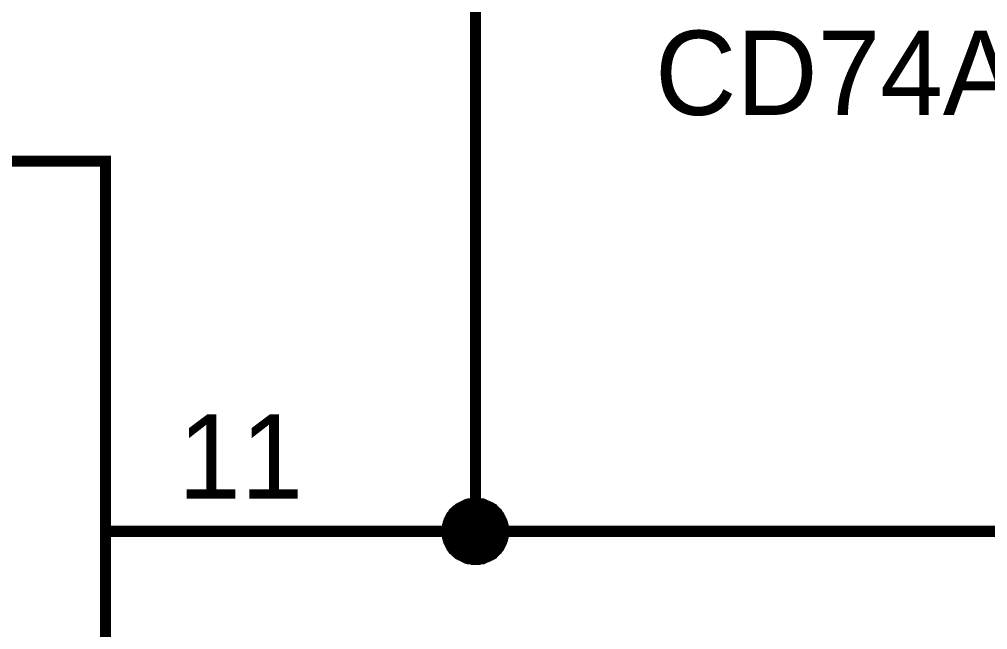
# Model space of a CAD drawing. Header units: millimetres. Extents: x 0 to 594, y 0 to 420.
# Drawn here: x 255.19 to 281.35, y 334.84 to 351.32 of the extents above; entities that cross this region are included whole.
import ezdxf

# ---------------------------------------------------------------- set-up
doc = ezdxf.new("R2010")
doc.units = ezdxf.units.MM
doc.layers.add('Sheet', color=255, linetype='Continuous')

msp = doc.modelspace()

# ---------------------------------------------------------------- linework, layer by layer
at = {"layer": 'Sheet'}
for points, const_width in [([(267.518, 337.491), (267.518, 352.495), (267.518, 357.486), (267.518, 367.5)], 0.3), ([(266.744, 337.491), (266.744, 337.538), (266.744, 337.57), (266.76, 337.602), (266.76, 337.649), (266.776, 337.681), (266.776, 337.712), (266.792, 337.759), (266.807, 337.791), (266.823, 337.823), (266.839, 337.854), (266.855, 337.886), (266.87, 337.917), (266.902, 337.949), (266.918, 337.981), (266.949, 337.996), (266.965, 338.028), (266.997, 338.06), (267.028, 338.075), (267.06, 338.107), (267.092, 338.123), (267.123, 338.139), (267.155, 338.154), (267.186, 338.17), (267.218, 338.186), (267.249, 338.202), (267.281, 338.218), (267.328, 338.233), (267.36, 338.233), (267.407, 338.233), (267.439, 338.249), (267.471, 338.249), (267.518, 338.249)], 0.3), ([(266.744, 337.491), (266.744, 337.538), (266.744, 337.57), (266.76, 337.602), (266.76, 337.649), (266.776, 337.681), (266.776, 337.712), (266.792, 337.759), (266.807, 337.791), (266.823, 337.823), (266.839, 337.854), (266.855, 337.886), (266.87, 337.917), (266.902, 337.949), (266.918, 337.981), (266.949, 337.996), (266.965, 338.028), (266.997, 338.06), (267.028, 338.075), (267.06, 338.107), (267.092, 338.123), (267.123, 338.139), (267.155, 338.154), (267.186, 338.17), (267.218, 338.186), (267.249, 338.202), (267.281, 338.218), (267.328, 338.233), (267.36, 338.233), (267.407, 338.233), (267.439, 338.249), (267.471, 338.249), (267.518, 338.249)], 0.3), ([(266.744, 337.491), (266.744, 337.538), (266.744, 337.57), (266.76, 337.602), (266.76, 337.649), (266.776, 337.681), (266.776, 337.712), (266.792, 337.759), (266.807, 337.791), (266.823, 337.823), (266.839, 337.854), (266.855, 337.886), (266.87, 337.917), (266.902, 337.949), (266.918, 337.981), (266.949, 337.996), (266.965, 338.028), (266.997, 338.06), (267.028, 338.075), (267.06, 338.107), (267.092, 338.123), (267.123, 338.139), (267.155, 338.154), (267.186, 338.17), (267.218, 338.186), (267.249, 338.202), (267.281, 338.218), (267.328, 338.233), (267.36, 338.233), (267.407, 338.233), (267.439, 338.249), (267.471, 338.249), (267.518, 338.249)], 0.3), ([(266.744, 337.491), (266.744, 337.538), (266.744, 337.57), (266.76, 337.602), (266.76, 337.649), (266.776, 337.681), (266.776, 337.712), (266.792, 337.759), (266.807, 337.791), (266.823, 337.823), (266.839, 337.854), (266.855, 337.886), (266.87, 337.917), (266.902, 337.949), (266.918, 337.981), (266.949, 337.996), (266.965, 338.028), (266.997, 338.06), (267.028, 338.075), (267.06, 338.107), (267.092, 338.123), (267.123, 338.139), (267.155, 338.154), (267.186, 338.17), (267.218, 338.186), (267.249, 338.202), (267.281, 338.218), (267.328, 338.233), (267.36, 338.233), (267.407, 338.233), (267.439, 338.249), (267.471, 338.249), (267.518, 338.249)], 0.3), ([(266.744, 337.491), (266.744, 337.538), (266.744, 337.57), (266.76, 337.602), (266.76, 337.649), (266.776, 337.681), (266.776, 337.712), (266.792, 337.759), (266.807, 337.791), (266.823, 337.823), (266.839, 337.854), (266.855, 337.886), (266.87, 337.917), (266.902, 337.949), (266.918, 337.981), (266.949, 337.996), (266.965, 338.028), (266.997, 338.06), (267.028, 338.075), (267.06, 338.107), (267.092, 338.123), (267.123, 338.139), (267.155, 338.154), (267.186, 338.17), (267.218, 338.186), (267.249, 338.202), (267.281, 338.218), (267.328, 338.233), (267.36, 338.233), (267.407, 338.233), (267.439, 338.249), (267.471, 338.249), (267.518, 338.249)], 0.0991), ([(266.744, 337.491), (266.744, 337.538), (266.744, 337.57), (266.76, 337.602), (266.76, 337.649), (266.776, 337.681), (266.776, 337.712), (266.792, 337.759), (266.807, 337.791), (266.823, 337.823), (266.839, 337.854), (266.855, 337.886), (266.87, 337.917), (266.902, 337.949), (266.918, 337.981), (266.949, 337.996), (266.965, 338.028), (266.997, 338.06), (267.028, 338.075), (267.06, 338.107), (267.092, 338.123), (267.123, 338.139), (267.155, 338.154), (267.186, 338.17), (267.218, 338.186), (267.249, 338.202), (267.281, 338.218), (267.328, 338.233), (267.36, 338.233), (267.407, 338.233), (267.439, 338.249), (267.471, 338.249), (267.518, 338.249)], 0.0991), ([(266.744, 337.491), (266.744, 337.538), (266.744, 337.57), (266.76, 337.602), (266.76, 337.649), (266.776, 337.681), (266.776, 337.712), (266.792, 337.759), (266.807, 337.791), (266.823, 337.823), (266.839, 337.854), (266.855, 337.886), (266.87, 337.917), (266.902, 337.949), (266.918, 337.981), (266.949, 337.996), (266.965, 338.028), (266.997, 338.06), (267.028, 338.075), (267.06, 338.107), (267.092, 338.123), (267.123, 338.139), (267.155, 338.154), (267.186, 338.17), (267.218, 338.186), (267.249, 338.202), (267.281, 338.218), (267.328, 338.233), (267.36, 338.233), (267.407, 338.233), (267.439, 338.249), (267.471, 338.249), (267.518, 338.249)], 0.0991), ([(266.744, 337.491), (266.744, 337.538), (266.744, 337.57), (266.76, 337.602), (266.76, 337.649), (266.776, 337.681), (266.776, 337.712), (266.792, 337.759), (266.807, 337.791), (266.823, 337.823), (266.839, 337.854), (266.855, 337.886), (266.87, 337.917), (266.902, 337.949), (266.918, 337.981), (266.949, 337.996), (266.965, 338.028), (266.997, 338.06), (267.028, 338.075), (267.06, 338.107), (267.092, 338.123), (267.123, 338.139), (267.155, 338.154), (267.186, 338.17), (267.218, 338.186), (267.249, 338.202), (267.281, 338.218), (267.328, 338.233), (267.36, 338.233), (267.407, 338.233), (267.439, 338.249), (267.471, 338.249), (267.518, 338.249)], 0.0991), ([(267.518, 338.249), (267.518, 338.249)], 0.3), ([(267.518, 338.249), (267.55, 338.249), (267.597, 338.249), (267.628, 338.233), (267.676, 338.233), (267.707, 338.233), (267.739, 338.218), (267.771, 338.202), (267.802, 338.186), (267.85, 338.17), (267.881, 338.154), (267.913, 338.139), (267.944, 338.123), (267.976, 338.107), (267.992, 338.075), (268.023, 338.06), (268.055, 338.028), (268.071, 337.996), (268.102, 337.981), (268.118, 337.949), (268.15, 337.917), (268.165, 337.886), (268.181, 337.854), (268.197, 337.823), (268.213, 337.791), (268.229, 337.759), (268.244, 337.712), (268.244, 337.681), (268.26, 337.649), (268.26, 337.602), (268.276, 337.57), (268.276, 337.538), (268.276, 337.491)], 0.3), ([(267.518, 338.249), (267.518, 338.249)], 0.3), ([(267.518, 338.249), (267.55, 338.249), (267.597, 338.249), (267.628, 338.233), (267.676, 338.233), (267.707, 338.233), (267.739, 338.218), (267.771, 338.202), (267.802, 338.186), (267.85, 338.17), (267.881, 338.154), (267.913, 338.139), (267.944, 338.123), (267.976, 338.107), (267.992, 338.075), (268.023, 338.06), (268.055, 338.028), (268.071, 337.996), (268.102, 337.981), (268.118, 337.949), (268.15, 337.917), (268.165, 337.886), (268.181, 337.854), (268.197, 337.823), (268.213, 337.791), (268.229, 337.759), (268.244, 337.712), (268.244, 337.681), (268.26, 337.649), (268.26, 337.602), (268.276, 337.57), (268.276, 337.538), (268.276, 337.491)], 0.3), ([(267.518, 338.249), (267.518, 338.249)], 0.3), ([(267.518, 338.249), (267.55, 338.249), (267.597, 338.249), (267.628, 338.233), (267.676, 338.233), (267.707, 338.233), (267.739, 338.218), (267.771, 338.202), (267.802, 338.186), (267.85, 338.17), (267.881, 338.154), (267.913, 338.139), (267.944, 338.123), (267.976, 338.107), (267.992, 338.075), (268.023, 338.06), (268.055, 338.028), (268.071, 337.996), (268.102, 337.981), (268.118, 337.949), (268.15, 337.917), (268.165, 337.886), (268.181, 337.854), (268.197, 337.823), (268.213, 337.791), (268.229, 337.759), (268.244, 337.712), (268.244, 337.681), (268.26, 337.649), (268.26, 337.602), (268.276, 337.57), (268.276, 337.538), (268.276, 337.491)], 0.3), ([(267.518, 338.249), (267.518, 338.249)], 0.3), ([(267.518, 338.249), (267.55, 338.249), (267.597, 338.249), (267.628, 338.233), (267.676, 338.233), (267.707, 338.233), (267.739, 338.218), (267.771, 338.202), (267.802, 338.186), (267.85, 338.17), (267.881, 338.154), (267.913, 338.139), (267.944, 338.123), (267.976, 338.107), (267.992, 338.075), (268.023, 338.06), (268.055, 338.028), (268.071, 337.996), (268.102, 337.981), (268.118, 337.949), (268.15, 337.917), (268.165, 337.886), (268.181, 337.854), (268.197, 337.823), (268.213, 337.791), (268.229, 337.759), (268.244, 337.712), (268.244, 337.681), (268.26, 337.649), (268.26, 337.602), (268.276, 337.57), (268.276, 337.538), (268.276, 337.491)], 0.3), ([(267.518, 338.249), (267.518, 338.249)], 0.0991), ([(267.518, 338.249), (267.55, 338.249), (267.597, 338.249), (267.628, 338.233), (267.676, 338.233), (267.707, 338.233), (267.739, 338.218), (267.771, 338.202), (267.802, 338.186), (267.85, 338.17), (267.881, 338.154), (267.913, 338.139), (267.944, 338.123), (267.976, 338.107), (267.992, 338.075), (268.023, 338.06), (268.055, 338.028), (268.071, 337.996), (268.102, 337.981), (268.118, 337.949), (268.15, 337.917), (268.165, 337.886), (268.181, 337.854), (268.197, 337.823), (268.213, 337.791), (268.229, 337.759), (268.244, 337.712), (268.244, 337.681), (268.26, 337.649), (268.26, 337.602), (268.276, 337.57), (268.276, 337.538), (268.276, 337.491)], 0.0991), ([(267.518, 338.249), (267.518, 338.249)], 0.0991), ([(267.518, 338.249), (267.55, 338.249), (267.597, 338.249), (267.628, 338.233), (267.676, 338.233), (267.707, 338.233), (267.739, 338.218), (267.771, 338.202), (267.802, 338.186), (267.85, 338.17), (267.881, 338.154), (267.913, 338.139), (267.944, 338.123), (267.976, 338.107), (267.992, 338.075), (268.023, 338.06), (268.055, 338.028), (268.071, 337.996), (268.102, 337.981), (268.118, 337.949), (268.15, 337.917), (268.165, 337.886), (268.181, 337.854), (268.197, 337.823), (268.213, 337.791), (268.229, 337.759), (268.244, 337.712), (268.244, 337.681), (268.26, 337.649), (268.26, 337.602), (268.276, 337.57), (268.276, 337.538), (268.276, 337.491)], 0.0991), ([(267.518, 338.249), (267.518, 338.249)], 0.0991), ([(267.518, 338.249), (267.55, 338.249), (267.597, 338.249), (267.628, 338.233), (267.676, 338.233), (267.707, 338.233), (267.739, 338.218), (267.771, 338.202), (267.802, 338.186), (267.85, 338.17), (267.881, 338.154), (267.913, 338.139), (267.944, 338.123), (267.976, 338.107), (267.992, 338.075), (268.023, 338.06), (268.055, 338.028), (268.071, 337.996), (268.102, 337.981), (268.118, 337.949), (268.15, 337.917), (268.165, 337.886), (268.181, 337.854), (268.197, 337.823), (268.213, 337.791), (268.229, 337.759), (268.244, 337.712), (268.244, 337.681), (268.26, 337.649), (268.26, 337.602), (268.276, 337.57), (268.276, 337.538), (268.276, 337.491)], 0.0991), ([(267.518, 338.249), (267.518, 338.249)], 0.0991), ([(267.518, 338.249), (267.55, 338.249), (267.597, 338.249), (267.628, 338.233), (267.676, 338.233), (267.707, 338.233), (267.739, 338.218), (267.771, 338.202), (267.802, 338.186), (267.85, 338.17), (267.881, 338.154), (267.913, 338.139), (267.944, 338.123), (267.976, 338.107), (267.992, 338.075), (268.023, 338.06), (268.055, 338.028), (268.071, 337.996), (268.102, 337.981), (268.118, 337.949), (268.15, 337.917), (268.165, 337.886), (268.181, 337.854), (268.197, 337.823), (268.213, 337.791), (268.229, 337.759), (268.244, 337.712), (268.244, 337.681), (268.26, 337.649), (268.26, 337.602), (268.276, 337.57), (268.276, 337.538), (268.276, 337.491)], 0.0991), ([(257.522, 337.491), (262.512, 337.491)], 0.3), ([(262.512, 337.491), (267.518, 337.491), (310.012, 337.491)], 0.3), ([(267.518, 336.733), (267.471, 336.733), (267.439, 336.733), (267.407, 336.749), (267.36, 336.749), (267.328, 336.749), (267.281, 336.764), (267.249, 336.78), (267.218, 336.796), (267.186, 336.812), (267.155, 336.828), (267.123, 336.843), (267.092, 336.859), (267.06, 336.875), (267.028, 336.907), (266.997, 336.922), (266.965, 336.954), (266.949, 336.986), (266.918, 337.001), (266.902, 337.033), (266.87, 337.065), (266.855, 337.096), (266.839, 337.128), (266.823, 337.159), (266.807, 337.191), (266.792, 337.222), (266.776, 337.27), (266.776, 337.301), (266.76, 337.333), (266.76, 337.38), (266.744, 337.412), (266.744, 337.444), (266.744, 337.491)], 0.3), ([(266.744, 337.491), (266.744, 337.491)], 0.3), ([(267.518, 336.733), (267.471, 336.733), (267.439, 336.733), (267.407, 336.749), (267.36, 336.749), (267.328, 336.749), (267.281, 336.764), (267.249, 336.78), (267.218, 336.796), (267.186, 336.812), (267.155, 336.828), (267.123, 336.843), (267.092, 336.859), (267.06, 336.875), (267.028, 336.907), (266.997, 336.922), (266.965, 336.954), (266.949, 336.986), (266.918, 337.001), (266.902, 337.033), (266.87, 337.065), (266.855, 337.096), (266.839, 337.128), (266.823, 337.159), (266.807, 337.191), (266.792, 337.222), (266.776, 337.27), (266.776, 337.301), (266.76, 337.333), (266.76, 337.38), (266.744, 337.412), (266.744, 337.444), (266.744, 337.491)], 0.3), ([(266.744, 337.491), (266.744, 337.491)], 0.3), ([(267.518, 336.733), (267.471, 336.733), (267.439, 336.733), (267.407, 336.749), (267.36, 336.749), (267.328, 336.749), (267.281, 336.764), (267.249, 336.78), (267.218, 336.796), (267.186, 336.812), (267.155, 336.828), (267.123, 336.843), (267.092, 336.859), (267.06, 336.875), (267.028, 336.907), (266.997, 336.922), (266.965, 336.954), (266.949, 336.986), (266.918, 337.001), (266.902, 337.033), (266.87, 337.065), (266.855, 337.096), (266.839, 337.128), (266.823, 337.159), (266.807, 337.191), (266.792, 337.222), (266.776, 337.27), (266.776, 337.301), (266.76, 337.333), (266.76, 337.38), (266.744, 337.412), (266.744, 337.444), (266.744, 337.491)], 0.3), ([(266.744, 337.491), (266.744, 337.491)], 0.3), ([(267.518, 336.733), (267.471, 336.733), (267.439, 336.733), (267.407, 336.749), (267.36, 336.749), (267.328, 336.749), (267.281, 336.764), (267.249, 336.78), (267.218, 336.796), (267.186, 336.812), (267.155, 336.828), (267.123, 336.843), (267.092, 336.859), (267.06, 336.875), (267.028, 336.907), (266.997, 336.922), (266.965, 336.954), (266.949, 336.986), (266.918, 337.001), (266.902, 337.033), (266.87, 337.065), (266.855, 337.096), (266.839, 337.128), (266.823, 337.159), (266.807, 337.191), (266.792, 337.222), (266.776, 337.27), (266.776, 337.301), (266.76, 337.333), (266.76, 337.38), (266.744, 337.412), (266.744, 337.444), (266.744, 337.491)], 0.3), ([(266.744, 337.491), (266.744, 337.491)], 0.3), ([(267.518, 336.733), (267.471, 336.733), (267.439, 336.733), (267.407, 336.749), (267.36, 336.749), (267.328, 336.749), (267.281, 336.764), (267.249, 336.78), (267.218, 336.796), (267.186, 336.812), (267.155, 336.828), (267.123, 336.843), (267.092, 336.859), (267.06, 336.875), (267.028, 336.907), (266.997, 336.922), (266.965, 336.954), (266.949, 336.986), (266.918, 337.001), (266.902, 337.033), (266.87, 337.065), (266.855, 337.096), (266.839, 337.128), (266.823, 337.159), (266.807, 337.191), (266.792, 337.222), (266.776, 337.27), (266.776, 337.301), (266.76, 337.333), (266.76, 337.38), (266.744, 337.412), (266.744, 337.444), (266.744, 337.491)], 0.0991), ([(266.744, 337.491), (266.744, 337.491)], 0.0991), ([(267.518, 336.733), (267.471, 336.733), (267.439, 336.733), (267.407, 336.749), (267.36, 336.749), (267.328, 336.749), (267.281, 336.764), (267.249, 336.78), (267.218, 336.796), (267.186, 336.812), (267.155, 336.828), (267.123, 336.843), (267.092, 336.859), (267.06, 336.875), (267.028, 336.907), (266.997, 336.922), (266.965, 336.954), (266.949, 336.986), (266.918, 337.001), (266.902, 337.033), (266.87, 337.065), (266.855, 337.096), (266.839, 337.128), (266.823, 337.159), (266.807, 337.191), (266.792, 337.222), (266.776, 337.27), (266.776, 337.301), (266.76, 337.333), (266.76, 337.38), (266.744, 337.412), (266.744, 337.444), (266.744, 337.491)], 0.0991), ([(266.744, 337.491), (266.744, 337.491)], 0.0991), ([(267.518, 336.733), (267.471, 336.733), (267.439, 336.733), (267.407, 336.749), (267.36, 336.749), (267.328, 336.749), (267.281, 336.764), (267.249, 336.78), (267.218, 336.796), (267.186, 336.812), (267.155, 336.828), (267.123, 336.843), (267.092, 336.859), (267.06, 336.875), (267.028, 336.907), (266.997, 336.922), (266.965, 336.954), (266.949, 336.986), (266.918, 337.001), (266.902, 337.033), (266.87, 337.065), (266.855, 337.096), (266.839, 337.128), (266.823, 337.159), (266.807, 337.191), (266.792, 337.222), (266.776, 337.27), (266.776, 337.301), (266.76, 337.333), (266.76, 337.38), (266.744, 337.412), (266.744, 337.444), (266.744, 337.491)], 0.0991), ([(266.744, 337.491), (266.744, 337.491)], 0.0991), ([(267.518, 336.733), (267.471, 336.733), (267.439, 336.733), (267.407, 336.749), (267.36, 336.749), (267.328, 336.749), (267.281, 336.764), (267.249, 336.78), (267.218, 336.796), (267.186, 336.812), (267.155, 336.828), (267.123, 336.843), (267.092, 336.859), (267.06, 336.875), (267.028, 336.907), (266.997, 336.922), (266.965, 336.954), (266.949, 336.986), (266.918, 337.001), (266.902, 337.033), (266.87, 337.065), (266.855, 337.096), (266.839, 337.128), (266.823, 337.159), (266.807, 337.191), (266.792, 337.222), (266.776, 337.27), (266.776, 337.301), (266.76, 337.333), (266.76, 337.38), (266.744, 337.412), (266.744, 337.444), (266.744, 337.491)], 0.0991), ([(266.744, 337.491), (266.744, 337.491)], 0.0991), ([(268.276, 337.491), (268.276, 337.444), (268.276, 337.412), (268.26, 337.38), (268.26, 337.333), (268.244, 337.301), (268.244, 337.27), (268.229, 337.222), (268.213, 337.191), (268.197, 337.159), (268.181, 337.128), (268.165, 337.096), (268.15, 337.065), (268.118, 337.033), (268.102, 337.001), (268.071, 336.986), (268.055, 336.954), (268.023, 336.922), (267.992, 336.907), (267.976, 336.875), (267.944, 336.859), (267.913, 336.843), (267.881, 336.828), (267.85, 336.812), (267.802, 336.796), (267.771, 336.78), (267.739, 336.764), (267.707, 336.749), (267.676, 336.749), (267.628, 336.749), (267.597, 336.733), (267.55, 336.733), (267.518, 336.733)], 0.3), ([(268.276, 337.491), (268.276, 337.444), (268.276, 337.412), (268.26, 337.38), (268.26, 337.333), (268.244, 337.301), (268.244, 337.27), (268.229, 337.222), (268.213, 337.191), (268.197, 337.159), (268.181, 337.128), (268.165, 337.096), (268.15, 337.065), (268.118, 337.033), (268.102, 337.001), (268.071, 336.986), (268.055, 336.954), (268.023, 336.922), (267.992, 336.907), (267.976, 336.875), (267.944, 336.859), (267.913, 336.843), (267.881, 336.828), (267.85, 336.812), (267.802, 336.796), (267.771, 336.78), (267.739, 336.764), (267.707, 336.749), (267.676, 336.749), (267.628, 336.749), (267.597, 336.733), (267.55, 336.733), (267.518, 336.733)], 0.3), ([(268.276, 337.491), (268.276, 337.444), (268.276, 337.412), (268.26, 337.38), (268.26, 337.333), (268.244, 337.301), (268.244, 337.27), (268.229, 337.222), (268.213, 337.191), (268.197, 337.159), (268.181, 337.128), (268.165, 337.096), (268.15, 337.065), (268.118, 337.033), (268.102, 337.001), (268.071, 336.986), (268.055, 336.954), (268.023, 336.922), (267.992, 336.907), (267.976, 336.875), (267.944, 336.859), (267.913, 336.843), (267.881, 336.828), (267.85, 336.812), (267.802, 336.796), (267.771, 336.78), (267.739, 336.764), (267.707, 336.749), (267.676, 336.749), (267.628, 336.749), (267.597, 336.733), (267.55, 336.733), (267.518, 336.733)], 0.3), ([(268.276, 337.491), (268.276, 337.444), (268.276, 337.412), (268.26, 337.38), (268.26, 337.333), (268.244, 337.301), (268.244, 337.27), (268.229, 337.222), (268.213, 337.191), (268.197, 337.159), (268.181, 337.128), (268.165, 337.096), (268.15, 337.065), (268.118, 337.033), (268.102, 337.001), (268.071, 336.986), (268.055, 336.954), (268.023, 336.922), (267.992, 336.907), (267.976, 336.875), (267.944, 336.859), (267.913, 336.843), (267.881, 336.828), (267.85, 336.812), (267.802, 336.796), (267.771, 336.78), (267.739, 336.764), (267.707, 336.749), (267.676, 336.749), (267.628, 336.749), (267.597, 336.733), (267.55, 336.733), (267.518, 336.733)], 0.3), ([(268.276, 337.491), (268.276, 337.444), (268.276, 337.412), (268.26, 337.38), (268.26, 337.333), (268.244, 337.301), (268.244, 337.27), (268.229, 337.222), (268.213, 337.191), (268.197, 337.159), (268.181, 337.128), (268.165, 337.096), (268.15, 337.065), (268.118, 337.033), (268.102, 337.001), (268.071, 336.986), (268.055, 336.954), (268.023, 336.922), (267.992, 336.907), (267.976, 336.875), (267.944, 336.859), (267.913, 336.843), (267.881, 336.828), (267.85, 336.812), (267.802, 336.796), (267.771, 336.78), (267.739, 336.764), (267.707, 336.749), (267.676, 336.749), (267.628, 336.749), (267.597, 336.733), (267.55, 336.733), (267.518, 336.733)], 0.0991), ([(268.276, 337.491), (268.276, 337.444), (268.276, 337.412), (268.26, 337.38), (268.26, 337.333), (268.244, 337.301), (268.244, 337.27), (268.229, 337.222), (268.213, 337.191), (268.197, 337.159), (268.181, 337.128), (268.165, 337.096), (268.15, 337.065), (268.118, 337.033), (268.102, 337.001), (268.071, 336.986), (268.055, 336.954), (268.023, 336.922), (267.992, 336.907), (267.976, 336.875), (267.944, 336.859), (267.913, 336.843), (267.881, 336.828), (267.85, 336.812), (267.802, 336.796), (267.771, 336.78), (267.739, 336.764), (267.707, 336.749), (267.676, 336.749), (267.628, 336.749), (267.597, 336.733), (267.55, 336.733), (267.518, 336.733)], 0.0991), ([(268.276, 337.491), (268.276, 337.444), (268.276, 337.412), (268.26, 337.38), (268.26, 337.333), (268.244, 337.301), (268.244, 337.27), (268.229, 337.222), (268.213, 337.191), (268.197, 337.159), (268.181, 337.128), (268.165, 337.096), (268.15, 337.065), (268.118, 337.033), (268.102, 337.001), (268.071, 336.986), (268.055, 336.954), (268.023, 336.922), (267.992, 336.907), (267.976, 336.875), (267.944, 336.859), (267.913, 336.843), (267.881, 336.828), (267.85, 336.812), (267.802, 336.796), (267.771, 336.78), (267.739, 336.764), (267.707, 336.749), (267.676, 336.749), (267.628, 336.749), (267.597, 336.733), (267.55, 336.733), (267.518, 336.733)], 0.0991), ([(268.276, 337.491), (268.276, 337.444), (268.276, 337.412), (268.26, 337.38), (268.26, 337.333), (268.244, 337.301), (268.244, 337.27), (268.229, 337.222), (268.213, 337.191), (268.197, 337.159), (268.181, 337.128), (268.165, 337.096), (268.15, 337.065), (268.118, 337.033), (268.102, 337.001), (268.071, 336.986), (268.055, 336.954), (268.023, 336.922), (267.992, 336.907), (267.976, 336.875), (267.944, 336.859), (267.913, 336.843), (267.881, 336.828), (267.85, 336.812), (267.802, 336.796), (267.771, 336.78), (267.739, 336.764), (267.707, 336.749), (267.676, 336.749), (267.628, 336.749), (267.597, 336.733), (267.55, 336.733), (267.518, 336.733)], 0.0991), ([(268.276, 337.491), (268.276, 337.491), (268.276, 337.491), (268.276, 337.491), (268.276, 337.491), (268.276, 337.491), (268.276, 337.491), (268.276, 337.491), (268.276, 337.491), (268.276, 337.491), (268.276, 337.491), (268.276, 337.491), (268.276, 337.491), (268.276, 337.491), (268.276, 337.491), (268.276, 337.491), (268.276, 337.491), (268.276, 337.491), (268.276, 337.491), (268.276, 337.491), (268.276, 337.491), (268.276, 337.491), (268.276, 337.491), (268.276, 337.491), (268.276, 337.491), (268.276, 337.491), (268.276, 337.491), (268.276, 337.491), (268.276, 337.491), (268.276, 337.491), (268.276, 337.491), (268.276, 337.491), (268.276, 337.491)], 0.3), ([(268.276, 337.491), (268.276, 337.491)], 0.3), ([(268.276, 337.491), (268.276, 337.491), (268.276, 337.491), (268.276, 337.491), (268.276, 337.491), (268.276, 337.491), (268.276, 337.491), (268.276, 337.491), (268.276, 337.491), (268.276, 337.491), (268.276, 337.491), (268.276, 337.491), (268.276, 337.491), (268.276, 337.491), (268.276, 337.491), (268.276, 337.491), (268.276, 337.491), (268.276, 337.491), (268.276, 337.491), (268.276, 337.491), (268.276, 337.491), (268.276, 337.491), (268.276, 337.491), (268.276, 337.491), (268.276, 337.491), (268.276, 337.491), (268.276, 337.491), (268.276, 337.491), (268.276, 337.491), (268.276, 337.491), (268.276, 337.491), (268.276, 337.491), (268.276, 337.491)], 0.3), ([(268.276, 337.491), (268.276, 337.491)], 0.3), ([(268.276, 337.491), (268.276, 337.491), (268.276, 337.491), (268.276, 337.491), (268.276, 337.491), (268.276, 337.491), (268.276, 337.491), (268.276, 337.491), (268.276, 337.491), (268.276, 337.491), (268.276, 337.491), (268.276, 337.491), (268.276, 337.491), (268.276, 337.491), (268.276, 337.491), (268.276, 337.491), (268.276, 337.491), (268.276, 337.491), (268.276, 337.491), (268.276, 337.491), (268.276, 337.491), (268.276, 337.491), (268.276, 337.491), (268.276, 337.491), (268.276, 337.491), (268.276, 337.491), (268.276, 337.491), (268.276, 337.491), (268.276, 337.491), (268.276, 337.491), (268.276, 337.491), (268.276, 337.491), (268.276, 337.491)], 0.3), ([(268.276, 337.491), (268.276, 337.491)], 0.3), ([(268.276, 337.491), (268.276, 337.491), (268.276, 337.491), (268.276, 337.491), (268.276, 337.491), (268.276, 337.491), (268.276, 337.491), (268.276, 337.491), (268.276, 337.491), (268.276, 337.491), (268.276, 337.491), (268.276, 337.491), (268.276, 337.491), (268.276, 337.491), (268.276, 337.491), (268.276, 337.491), (268.276, 337.491), (268.276, 337.491), (268.276, 337.491), (268.276, 337.491), (268.276, 337.491), (268.276, 337.491), (268.276, 337.491), (268.276, 337.491), (268.276, 337.491), (268.276, 337.491), (268.276, 337.491), (268.276, 337.491), (268.276, 337.491), (268.276, 337.491), (268.276, 337.491), (268.276, 337.491), (268.276, 337.491)], 0.3), ([(268.276, 337.491), (268.276, 337.491)], 0.3), ([(268.276, 337.491), (268.276, 337.491), (268.276, 337.491), (268.276, 337.491), (268.276, 337.491), (268.276, 337.491), (268.276, 337.491), (268.276, 337.491), (268.276, 337.491), (268.276, 337.491), (268.276, 337.491), (268.276, 337.491), (268.276, 337.491), (268.276, 337.491), (268.276, 337.491), (268.276, 337.491), (268.276, 337.491), (268.276, 337.491), (268.276, 337.491), (268.276, 337.491), (268.276, 337.491), (268.276, 337.491), (268.276, 337.491), (268.276, 337.491), (268.276, 337.491), (268.276, 337.491), (268.276, 337.491), (268.276, 337.491), (268.276, 337.491), (268.276, 337.491), (268.276, 337.491), (268.276, 337.491), (268.276, 337.491)], 0.0991), ([(268.276, 337.491), (268.276, 337.491)], 0.0991), ([(268.276, 337.491), (268.276, 337.491), (268.276, 337.491), (268.276, 337.491), (268.276, 337.491), (268.276, 337.491), (268.276, 337.491), (268.276, 337.491), (268.276, 337.491), (268.276, 337.491), (268.276, 337.491), (268.276, 337.491), (268.276, 337.491), (268.276, 337.491), (268.276, 337.491), (268.276, 337.491), (268.276, 337.491), (268.276, 337.491), (268.276, 337.491), (268.276, 337.491), (268.276, 337.491), (268.276, 337.491), (268.276, 337.491), (268.276, 337.491), (268.276, 337.491), (268.276, 337.491), (268.276, 337.491), (268.276, 337.491), (268.276, 337.491), (268.276, 337.491), (268.276, 337.491), (268.276, 337.491), (268.276, 337.491)], 0.0991), ([(268.276, 337.491), (268.276, 337.491)], 0.0991), ([(268.276, 337.491), (268.276, 337.491), (268.276, 337.491), (268.276, 337.491), (268.276, 337.491), (268.276, 337.491), (268.276, 337.491), (268.276, 337.491), (268.276, 337.491), (268.276, 337.491), (268.276, 337.491), (268.276, 337.491), (268.276, 337.491), (268.276, 337.491), (268.276, 337.491), (268.276, 337.491), (268.276, 337.491), (268.276, 337.491), (268.276, 337.491), (268.276, 337.491), (268.276, 337.491), (268.276, 337.491), (268.276, 337.491), (268.276, 337.491), (268.276, 337.491), (268.276, 337.491), (268.276, 337.491), (268.276, 337.491), (268.276, 337.491), (268.276, 337.491), (268.276, 337.491), (268.276, 337.491), (268.276, 337.491)], 0.0991), ([(268.276, 337.491), (268.276, 337.491)], 0.0991), ([(268.276, 337.491), (268.276, 337.491), (268.276, 337.491), (268.276, 337.491), (268.276, 337.491), (268.276, 337.491), (268.276, 337.491), (268.276, 337.491), (268.276, 337.491), (268.276, 337.491), (268.276, 337.491), (268.276, 337.491), (268.276, 337.491), (268.276, 337.491), (268.276, 337.491), (268.276, 337.491), (268.276, 337.491), (268.276, 337.491), (268.276, 337.491), (268.276, 337.491), (268.276, 337.491), (268.276, 337.491), (268.276, 337.491), (268.276, 337.491), (268.276, 337.491), (268.276, 337.491), (268.276, 337.491), (268.276, 337.491), (268.276, 337.491), (268.276, 337.491), (268.276, 337.491), (268.276, 337.491), (268.276, 337.491)], 0.0991), ([(268.276, 337.491), (268.276, 337.491)], 0.0991)]:
    msp.add_lwpolyline(points, dxfattribs=dict(at, const_width=const_width))
at = {"layer": 'Sheet', "const_width": 0.3}
msp.add_lwpolyline([(232.525, 347.489), (257.522, 347.489), (257.522, 327.493), (232.525, 327.493), (232.525, 347.489)], close=True, dxfattribs=at)
at = {"layer": 'Sheet', "const_width": 0.762}
msp.add_lwpolyline([(267.119, 337.5, 1), (267.881, 337.5, 1)], format="xyb", close=True, dxfattribs=at)

# ---------------------------------------------------------------- texts
at = {"layer": 'Sheet'}
for s, height, p in [('CD74AC02M96', 2.27437, (272.366, 348.736)), ('11', 2.2744, (259.48, 338.375))]:
    msp.add_text(s, height=height, dxfattribs=at).set_placement(p)

doc.saveas('drawing.dxf')
